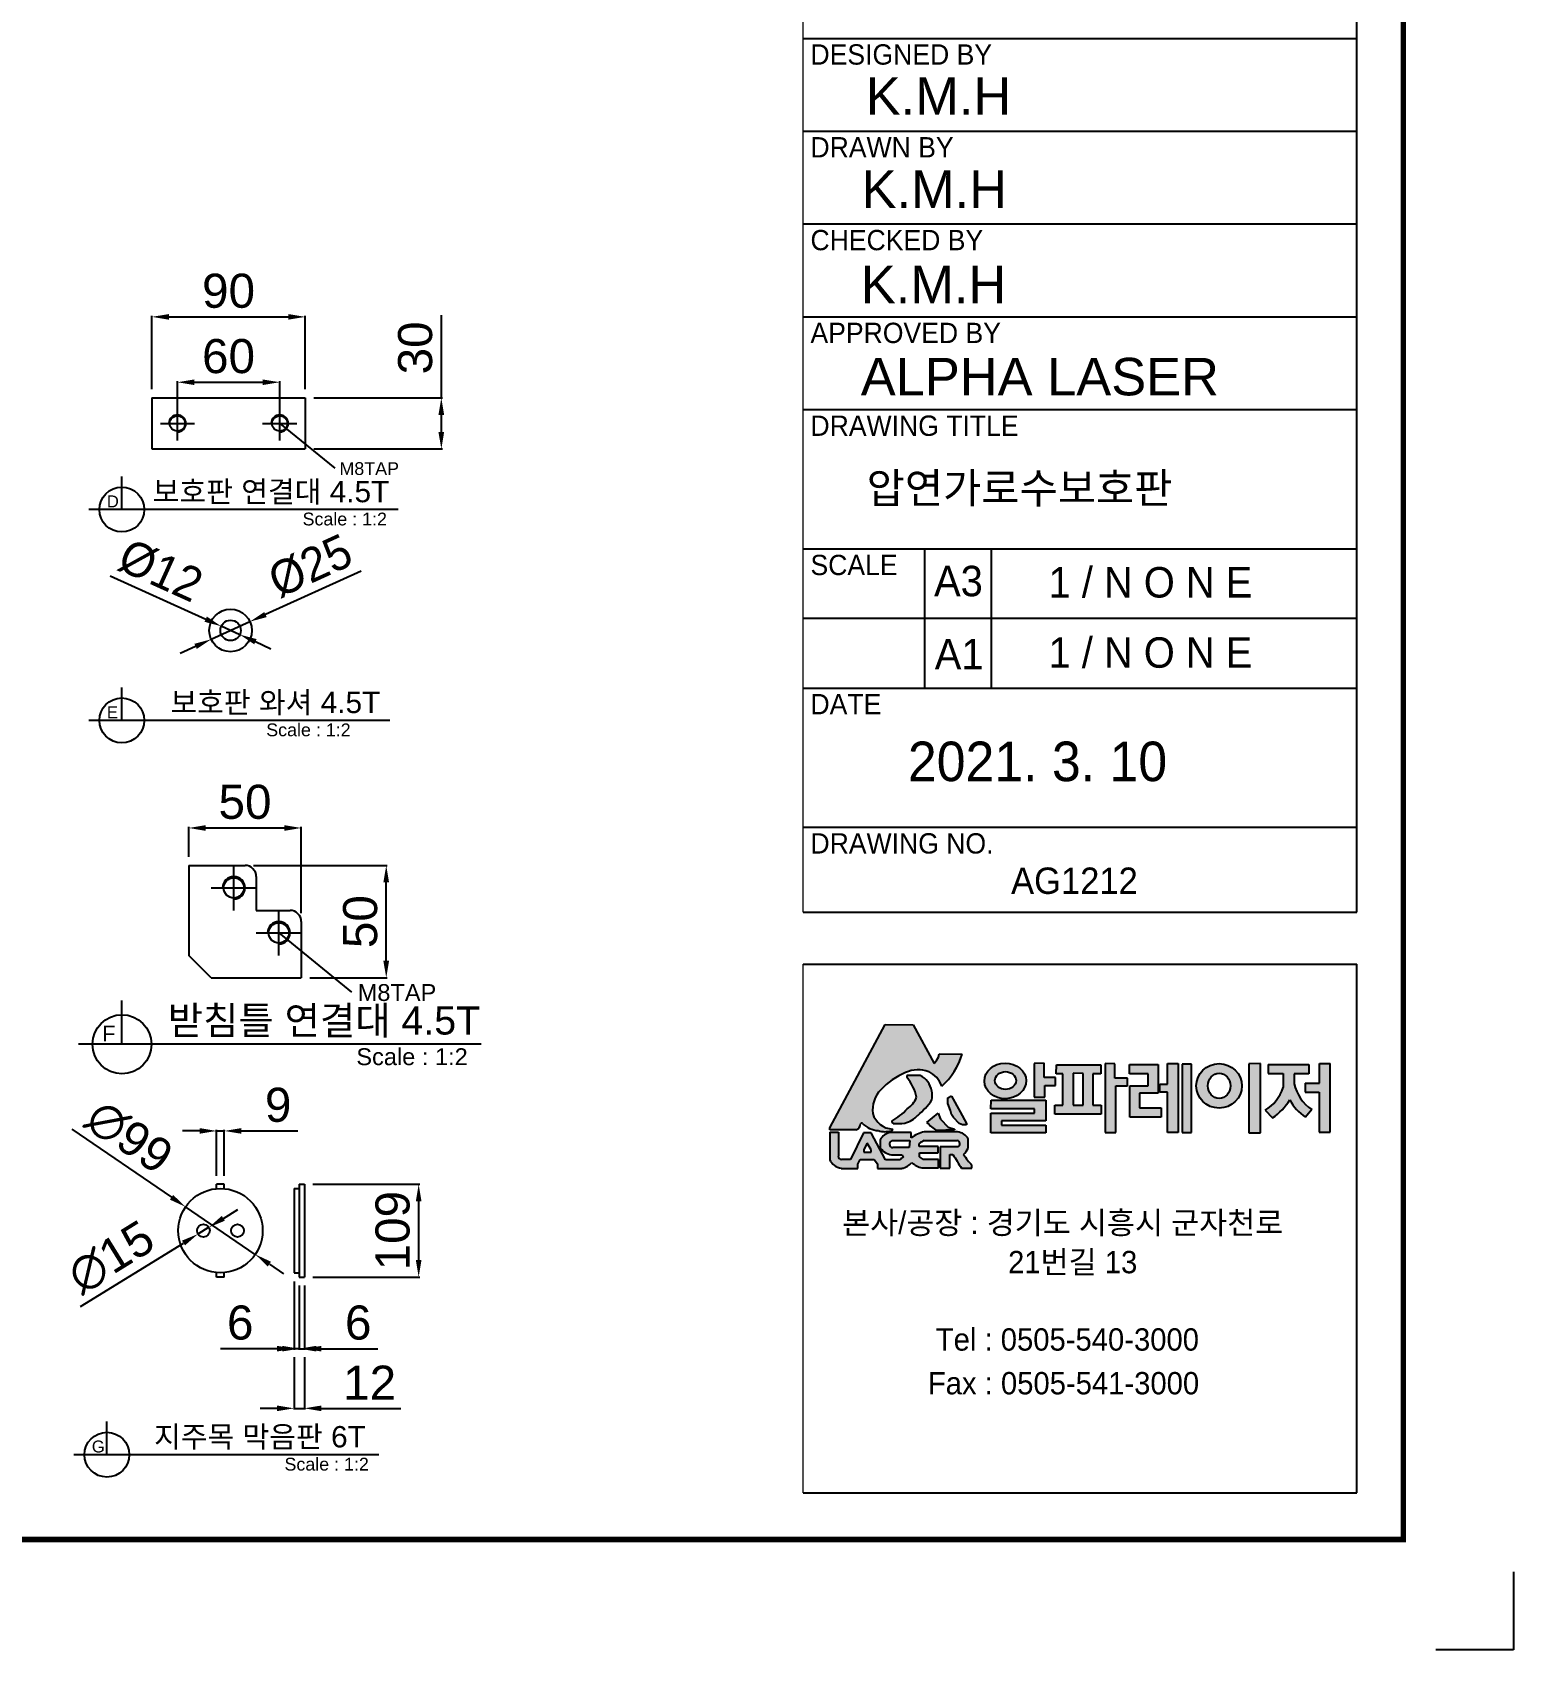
# Model space of a CAD drawing. Header units: millimetres. Extents: x 19440 to 24873, y -24819 to -20977.
# Drawn here: x 23135 to 24873, y -24819 to -22921 of the extents above; entities that cross this region are included whole.
import ezdxf
from ezdxf.enums import TextEntityAlignment as Align

# ---------------------------------------------------------------- set-up
doc = ezdxf.new("R2010")
doc.units = ezdxf.units.MM
doc.layers.add('LAYOUT', color=7, linetype='Continuous')
doc.layers.add('TEXT', color=7, linetype='Continuous')
doc.styles.add('H', font='')
doc.styles.get("Standard").update_dxf_attribs({"font": 'arial.ttf'})
doc.styles.get('H').set_extended_font_data('Dotum')
doc.dimstyles.new('ISO-25', dxfattribs={"dimtxt": 40, "dimasz": 20, "dimexe": 1.25, "dimexo": 10, "dimgap": 10, "dimtad": 1, "dimdec": 0, "dimtxsty": 'Standard', "dimcen": 2.5, "dimclrd": 3, "dimclre": 3, "dimclrt": 3, "dimadec": 0, "dimazin": 0, "dimtfac": 1, "dimtdec": 0, "dimtmove": 0, "dimatfit": 3, "dimfxl": 1, "dimarcsym": 0})

# ---------------------------------------------------------------- blocks, each defined once
blk = doc.blocks.new('*D10')
at = {"color": 3, "lineweight": -2, "transparency": 16777216}
for p, q in [((23275.3, -23340.1), (23275.3, -23253.8)), ((23295.3, -23255.1), (23435.3, -23255.1)), ((23455.3, -23340.1), (23455.3, -23253.8))]:
    blk.add_line(p, q, dxfattribs=at)
at = {"color": 3, "transparency": 16777216}
for points in [[(23295.3, -23251.8), (23295.3, -23258.4), (23275.3, -23255.1)], [(23435.3, -23251.8), (23435.3, -23258.4), (23455.3, -23255.1)]]:
    blk.add_solid(points, dxfattribs=at)
at = {"layer": 'Defpoints', "color": 0, "transparency": 16777216}
for p in [(23455.3, -23255.1), (23275.3, -23350.1), (23455.3, -23350.1)]:
    blk.add_point(p, dxfattribs=at)
at = {"color": 3, "transparency": 16777216, "insert": (23365.3, -23224.7), "char_height": 40, "attachment_point": 5}
blk.add_mtext('90', dxfattribs=at)
blk = doc.blocks.new('*D11')
at = {"color": 3, "lineweight": -2, "transparency": 16777216}
for p, q in [((23614.9, -23350.1), (23614.9, -23253)), ((23465.3, -23350.1), (23616.1, -23350.1)), ((23614.9, -23390.1), (23614.9, -23370.1)), ((23465.3, -23410.1), (23616.1, -23410.1))]:
    blk.add_line(p, q, dxfattribs=at)
at = {"color": 3, "transparency": 16777216}
for points in [[(23611.5, -23370.1), (23618.2, -23370.1), (23614.9, -23350.1)], [(23611.5, -23390.1), (23618.2, -23390.1), (23614.9, -23410.1)]]:
    blk.add_solid(points, dxfattribs=at)
at = {"layer": 'Defpoints', "color": 0, "transparency": 16777216}
for p in [(23455.3, -23350.1), (23614.9, -23350.1), (23455.3, -23410.1)]:
    blk.add_point(p, dxfattribs=at)
at = {"color": 3, "transparency": 16777216, "insert": (23584.4, -23291.5), "char_height": 40, "attachment_point": 5, "rotation": 90}
blk.add_mtext('30', dxfattribs=at)
blk = doc.blocks.new('*D12')
at = {"color": 3, "lineweight": -2, "transparency": 16777216}
for p, q in [((23520.7, -23553.3), (23408.6, -23604.4)), ((23344.9, -23633.4), (23390.4, -23612.7)), ((23326.7, -23641.7), (23308.5, -23650))]:
    blk.add_line(p, q, dxfattribs=at)
at = {"color": 3, "transparency": 16777216}
for points in [[(23407.2, -23601.4), (23410, -23607.4), (23390.4, -23612.7)], [(23325.3, -23638.7), (23328.1, -23644.7), (23344.9, -23633.4)]]:
    blk.add_solid(points, dxfattribs=at)
at = {"layer": 'Defpoints', "color": 0, "transparency": 16777216}
for p in [(23390.4, -23612.7), (23344.9, -23633.4)]:
    blk.add_point(p, dxfattribs=at)
at = {"color": 3, "transparency": 16777216, "insert": (23461.3, -23547.4), "char_height": 40, "attachment_point": 5, "rotation": 24.4839}
blk.add_mtext('{\\fMS PGothic|b0|i0|c129|p34;%%C25}', dxfattribs=at)
blk = doc.blocks.new('*D13')
at = {"color": 3, "lineweight": -2, "transparency": 16777216}
for p, q in [((23226.3, -23559.1), (23338.5, -23609.8)), ((23378.6, -23628), (23356.7, -23618.1)), ((23396.8, -23636.2), (23415, -23644.5))]:
    blk.add_line(p, q, dxfattribs=at)
at = {"color": 3, "transparency": 16777216}
for points in [[(23339.9, -23606.8), (23337.1, -23612.9), (23356.7, -23618.1)], [(23398.2, -23633.2), (23395.4, -23639.3), (23378.6, -23628)]]:
    blk.add_solid(points, dxfattribs=at)
at = {"layer": 'Defpoints', "color": 0, "transparency": 16777216}
for p in [(23356.7, -23618.1), (23378.6, -23628)]:
    blk.add_point(p, dxfattribs=at)
at = {"color": 3, "transparency": 16777216, "insert": (23285.6, -23553), "char_height": 40, "attachment_point": 5, "rotation": 335.6577}
blk.add_mtext('{\\fMS PGothic|b0|i0|c129|p34;%%C12}', dxfattribs=at)
blk = doc.blocks.new('*D14')
at = {"color": 3, "lineweight": -2, "transparency": 16777216}
for p, q in [((23305.3, -23370.1), (23305.3, -23330.5)), ((23325.3, -23331.8), (23405.3, -23331.8)), ((23425.3, -23370.1), (23425.3, -23330.5))]:
    blk.add_line(p, q, dxfattribs=at)
at = {"color": 3, "transparency": 16777216}
for points in [[(23325.3, -23328.5), (23325.3, -23335.1), (23305.3, -23331.8)], [(23405.3, -23328.5), (23405.3, -23335.1), (23425.3, -23331.8)]]:
    blk.add_solid(points, dxfattribs=at)
at = {"layer": 'Defpoints', "color": 0, "transparency": 16777216}
for p in [(23425.3, -23331.8), (23305.3, -23380.1), (23425.3, -23380.1)]:
    blk.add_point(p, dxfattribs=at)
at = {"color": 3, "transparency": 16777216, "insert": (23365.3, -23301.4), "char_height": 40, "attachment_point": 5}
blk.add_mtext('60', dxfattribs=at)
blk = doc.blocks.new('*D16')
at = {"color": 3, "lineweight": -2, "transparency": 16777216}
for p, q in [((16880.3, -24788.6), (16997.3, -24868.4)), ((17095.6, -24935.4), (17013.8, -24879.6)), ((17112.1, -24946.7), (17128.6, -24958))]:
    blk.add_line(p, q, dxfattribs=at)
at = {"color": 3, "transparency": 16777216}
for points in [[(16999.2, -24865.6), (16995.4, -24871.1), (17013.8, -24879.6)], [(17114, -24944), (17110.2, -24949.5), (17095.6, -24935.4)]]:
    blk.add_solid(points, dxfattribs=at)
at = {"layer": 'Defpoints', "color": 0, "transparency": 16777216}
for p in [(17013.8, -24879.6), (17095.6, -24935.4)]:
    blk.add_point(p, dxfattribs=at)
at = {"color": 3, "transparency": 16777216, "insert": (16947.7, -24797.7), "char_height": 40, "attachment_point": 5, "rotation": 325.6971}
blk.add_mtext('∅99', dxfattribs=at)
blk = doc.blocks.new('*D17')
at = {"color": 3, "lineweight": -2, "transparency": 16777216}
for p, q in [((17058.1, -24893.1), (17075.1, -24882.5)), ((17041.1, -24903.6), (17028.3, -24911.5)), ((16890.7, -24996.7), (17011.3, -24922))]:
    blk.add_line(p, q, dxfattribs=at)
at = {"color": 3, "transparency": 16777216}
for points in [[(17056.3, -24890.2), (17059.8, -24895.9), (17041.1, -24903.6)], [(17009.6, -24919.2), (17013.1, -24924.8), (17028.3, -24911.5)]]:
    blk.add_solid(points, dxfattribs=at)
at = {"layer": 'Defpoints', "color": 0, "transparency": 16777216}
for p in [(17028.3, -24911.5), (17041.1, -24903.6)]:
    blk.add_point(p, dxfattribs=at)
at = {"color": 3, "transparency": 16777216, "insert": (16926.5, -24938.8), "char_height": 40, "attachment_point": 5, "rotation": 31.7725}
blk.add_mtext('∅15', dxfattribs=at)
blk = doc.blocks.new('*D18')
at = {"color": 3, "lineweight": -2, "transparency": 16777216}
for p, q in [((17030.2, -24790.5), (17010.2, -24790.5)), ((17050.2, -24843), (17050.2, -24789.2)), ((17050.2, -24790.5), (17059.2, -24790.5)), ((17059.2, -24843), (17059.2, -24789.2)), ((17079.2, -24790.5), (17145.5, -24790.5))]:
    blk.add_line(p, q, dxfattribs=at)
at = {"color": 3, "transparency": 16777216}
for points in [[(17030.2, -24787.2), (17030.2, -24793.8), (17050.2, -24790.5)], [(17079.2, -24787.2), (17079.2, -24793.8), (17059.2, -24790.5)]]:
    blk.add_solid(points, dxfattribs=at)
at = {"layer": 'Defpoints', "color": 0, "transparency": 16777216}
for p in [(17059.2, -24790.5), (17050.2, -24853), (17059.2, -24853)]:
    blk.add_point(p, dxfattribs=at)
at = {"color": 3, "transparency": 16777216, "insert": (17122.4, -24760.1), "char_height": 40, "attachment_point": 5}
blk.add_mtext('9', dxfattribs=at)
blk = doc.blocks.new('*D19')
at = {"color": 3, "lineweight": -2, "transparency": 16777216}
for p, q in [((17163.1, -24853), (17288.5, -24853)), ((17287.2, -24873), (17287.2, -24942)), ((17163.1, -24962), (17288.5, -24962))]:
    blk.add_line(p, q, dxfattribs=at)
at = {"color": 3, "transparency": 16777216}
for points in [[(17283.9, -24873), (17290.5, -24873), (17287.2, -24853)], [(17283.9, -24942), (17290.5, -24942), (17287.2, -24962)]]:
    blk.add_solid(points, dxfattribs=at)
at = {"layer": 'Defpoints', "color": 0, "transparency": 16777216}
for p in [(17153.1, -24853), (17153.1, -24962), (17287.2, -24962)]:
    blk.add_point(p, dxfattribs=at)
at = {"color": 3, "transparency": 16777216, "insert": (17256.8, -24907.5), "char_height": 40, "attachment_point": 5, "rotation": 90}
blk.add_mtext('109', dxfattribs=at)
blk = doc.blocks.new('*D20')
at = {"color": 3, "lineweight": -2, "transparency": 16777216}
for p, q in [((17147.1, -24972), (17147.1, -25047.3)), ((17153.1, -24972), (17153.1, -25047.3)), ((17127.1, -25046), (17107.1, -25046)), ((17147.1, -25046), (17153.1, -25046)), ((17173.1, -25046), (17239.5, -25046))]:
    blk.add_line(p, q, dxfattribs=at)
at = {"color": 3, "transparency": 16777216}
for points in [[(17127.1, -25042.7), (17127.1, -25049.3), (17147.1, -25046)], [(17173.1, -25042.7), (17173.1, -25049.3), (17153.1, -25046)]]:
    blk.add_solid(points, dxfattribs=at)
at = {"layer": 'Defpoints', "color": 0, "transparency": 16777216}
for p in [(17147.1, -24962), (17153.1, -24962), (17153.1, -25046)]:
    blk.add_point(p, dxfattribs=at)
at = {"color": 3, "transparency": 16777216, "insert": (17216.3, -25015.6), "char_height": 40, "attachment_point": 5}
blk.add_mtext('6', dxfattribs=at)
blk = doc.blocks.new('*D21')
at = {"color": 3, "lineweight": -2, "transparency": 16777216}
for p, q in [((17141.1, -24967), (17141.1, -25047.3)), ((17147.1, -24972), (17147.1, -25047.3)), ((17121.1, -25046), (17054.7, -25046)), ((17147.1, -25046), (17141.1, -25046)), ((17167.1, -25046), (17187.1, -25046))]:
    blk.add_line(p, q, dxfattribs=at)
at = {"color": 3, "transparency": 16777216}
for points in [[(17121.1, -25042.7), (17121.1, -25049.3), (17141.1, -25046)], [(17167.1, -25042.7), (17167.1, -25049.3), (17147.1, -25046)]]:
    blk.add_solid(points, dxfattribs=at)
at = {"layer": 'Defpoints', "color": 0, "transparency": 16777216}
for p in [(17141.1, -24957), (17147.1, -24962), (17141.1, -25046)]:
    blk.add_point(p, dxfattribs=at)
at = {"color": 3, "transparency": 16777216, "insert": (17077.9, -25015.6), "char_height": 40, "attachment_point": 5}
blk.add_mtext('6', dxfattribs=at)
blk = doc.blocks.new('*D22')
at = {"color": 3, "lineweight": -2, "transparency": 16777216}
for p, q in [((17141.1, -25056), (17141.1, -25117.3)), ((17153.1, -25056), (17153.1, -25117.3)), ((17121.1, -25116), (17101.1, -25116)), ((17141.1, -25116), (17153.1, -25116)), ((17173.1, -25116), (17266.2, -25116))]:
    blk.add_line(p, q, dxfattribs=at)
at = {"color": 3, "transparency": 16777216}
for points in [[(17121.1, -25112.7), (17121.1, -25119.3), (17141.1, -25116)], [(17173.1, -25112.7), (17173.1, -25119.3), (17153.1, -25116)]]:
    blk.add_solid(points, dxfattribs=at)
at = {"layer": 'Defpoints', "color": 0, "transparency": 16777216}
for p in [(17141.1, -25046), (17153.1, -25046), (17153.1, -25116)]:
    blk.add_point(p, dxfattribs=at)
at = {"color": 3, "transparency": 16777216, "insert": (17229.7, -25085.9), "char_height": 40, "attachment_point": 5}
blk.add_mtext('12', dxfattribs=at)
blk = doc.blocks.new('*D40')
at = {"color": 3, "lineweight": -2, "transparency": 16777216}
for p, q in [((1097.1, 295), (1097.1, 330.1)), ((1117.1, 328.9), (1209.1, 328.9)), ((1229.1, 229), (1229.1, 330.1))]:
    blk.add_line(p, q, dxfattribs=at)
at = {"color": 3, "transparency": 16777216}
for points in [[(1117.1, 332.2), (1117.1, 325.5), (1097.1, 328.9)], [(1209.1, 325.5), (1209.1, 332.2), (1229.1, 328.9)]]:
    blk.add_solid(points, dxfattribs=at)
at = {"layer": 'Defpoints', "color": 0, "transparency": 16777216}
for p in [(1229.1, 328.9), (1097.1, 285), (1229.1, 219)]:
    blk.add_point(p, dxfattribs=at)
at = {"color": 3, "transparency": 16777216, "insert": (1163.1, 359.3), "char_height": 40, "attachment_point": 5}
blk.add_mtext('50', dxfattribs=at)
blk = doc.blocks.new('*D41')
at = {"color": 3, "lineweight": -2, "transparency": 16777216}
for p, q in [((1173.1, 285), (1330, 285)), ((1328.8, 173), (1328.8, 265)), ((1239.1, 153), (1330, 153))]:
    blk.add_line(p, q, dxfattribs=at)
at = {"color": 3, "transparency": 16777216}
for points in [[(1332.1, 265), (1325.4, 265), (1328.8, 285)], [(1325.4, 173), (1332.1, 173), (1328.8, 153)]]:
    blk.add_solid(points, dxfattribs=at)
at = {"layer": 'Defpoints', "color": 0, "transparency": 16777216}
for p in [(1163.1, 285), (1328.8, 285), (1229.1, 153)]:
    blk.add_point(p, dxfattribs=at)
at = {"color": 3, "transparency": 16777216, "insert": (1298.4, 219), "char_height": 40, "attachment_point": 5, "rotation": 90}
blk.add_mtext('50', dxfattribs=at)
blk = doc.blocks.new('A$C25B221E0')
at = {"color": 1}
for p, q in [((0, -26.4), (0, 26.4)), ((-26.4, 0), (26.4, 0))]:
    blk.add_line(p, q, dxfattribs=at)
blk.add_line((0, 0), (85.3, -69.6))
blk.add_circle((0, 0), 11.9)
at = {"color": 4}
blk.add_arc((0, 0), 13.2, 270, 180, dxfattribs=at)
blk.add_text('M8TAP', height=19.8).set_placement((92.6, -79.9))
blk = doc.blocks.new('A$C2C0F6B7D')
for p, q in [((0, 109), (-9, 109)), ((-9, 103.8), (-9, 109)), ((0, 103.8), (0, 109)), ((81.9, 104), (87.9, 104)), ((81.9, 104), (81.9, 5)), ((87.9, 109), (93.9, 109)), ((87.9, 109), (87.9, 0)), ((93.9, 109), (93.9, 0)), ((-9, 0), (-9, 5.2)), ((0, 0), (-9, 0)), ((0, 0), (0, 5.2)), ((81.9, 5), (87.9, 5)), ((87.9, 0), (93.9, 0)), ((-137.7, -208.4), (-137.7, -169.6)), ((181.4, -208.4), (-176.5, -208.4))]:
    blk.add_line(p, q)
for centre, radius in [((-4.5, 54.5), 49.5), ((-24.5, 54.5), 7.5), ((15.5, 54.5), 7.5), ((-137.7, -208.4), 26.3)]:
    blk.add_circle(centre, radius)
blk.add_text('G', height=14).set_placement((-155.4, -205.8))
at = {"layer": 'TEXT'}
blk.add_text('지주목 막음판 6T', height=25, dxfattribs=at).set_placement((41.8, -199.8), align=Align.CENTER)
blk.add_text('Scale : 1:2', height=15, dxfattribs=at).set_placement((70.6, -227))
for base, p1, p2, picture, middle in [((0, 171.5), (-9, 109), (0, 109), '*D18', (63.2, 202)), ((81.9, -84), (87.9, 0), (81.9, 5), '*D21', (18.7, -53.5)), ((93.9, -84), (87.9, 0), (93.9, 0), '*D20', (157.1, -53.5)), ((93.9, -154), (81.9, -84), (93.9, -84), '*D22', (170.5, -123.9))]:
    dim = blk.add_linear_dim(base=base, p1=p1, p2=p2, dimstyle='ISO-25')
    dim.commit()
    dim.dimension.update_dxf_attribs({"geometry": picture, "text_midpoint": middle, "insert": (-17059.2, 24962)})
for p1, p2, picture, middle in [((36.4, 26.6), (-45.4, 82.4), '*D16', (-111.5, 164.3)), ((-18.1, 58.4), (-30.9, 50.6), '*D17', (-132.7, 23.3))]:
    dim = blk.add_diameter_dim_2p(p1=p1, p2=p2, dimstyle='ISO-25')
    dim.commit()
    dim.dimension.update_dxf_attribs({"geometry": picture, "text_midpoint": middle, "insert": (-17059.2, 24962)})
dim = blk.add_linear_dim(base=(228, 0), p1=(93.9, 109), p2=(93.9, 0), angle=90, dimstyle='ISO-25')
dim.commit()
dim.dimension.update_dxf_attribs({"geometry": '*D19', "text_midpoint": (197.6, 54.5), "insert": (-17059.2, 24962)})
blk = doc.blocks.new('A$C11FA1426')
for p, q in [((1097.1, 285), (1097.1, 179.4)), ((1097.1, 285), (1163.1, 285)), ((1176.3, 271.8), (1176.3, 232.2)), ((1176.3, 232.2), (1215.9, 232.2)), ((1229.1, 219), (1229.1, 153)), ((1123.5, 153), (1097.1, 179.4)), ((1123.5, 153), (1229.1, 153)), ((1018.8, 75.1), (1018.8, 126.3)), ((1440, 75.1), (967.6, 75.1))]:
    blk.add_line(p, q)
at = {"color": 1}
for p, q in [((1149.9, 232.2), (1149.9, 285)), ((1123.5, 258.6), (1176.3, 258.6))]:
    blk.add_line(p, q, dxfattribs=at)
for centre, radius in [((1149.9, 258.6), 11.9), ((1018.8, 75.1), 34.7)]:
    blk.add_circle(centre, radius)
for centre in [(1163.1, 271.8), (1215.9, 219)]:
    blk.add_arc(centre, 13.2, 0, 90)
at = {"color": 4}
blk.add_arc((1149.9, 258.6), 13.2, 270, 180, dxfattribs=at)
blk.add_blockref('A$C25B221E0', (1202.7, 205.8))
blk.add_text('F', height=18.5).set_placement((995.5, 78.5))
at = {"layer": 'TEXT'}
blk.add_text('받침틀 연결대 4.5T', height=33, dxfattribs=at).set_placement((1255.7, 86.5), align=Align.CENTER)
blk.add_text('Scale : 1:2', height=19.8, dxfattribs=at).set_placement((1293.7, 50.6))
dim = blk.add_linear_dim(base=(1229.1, 328.9), p1=(1097.1, 285), p2=(1229.1, 219), text='50', dimstyle='ISO-25')
dim.commit()
dim.dimension.update_dxf_attribs({"geometry": '*D40', "text_midpoint": (1163.1, 359.3)})
dim = blk.add_linear_dim(base=(1328.8, 285), p1=(1229.1, 153), p2=(1163.1, 285), angle=90, text='50', dimstyle='ISO-25')
dim.commit()
dim.dimension.update_dxf_attribs({"geometry": '*D41', "text_midpoint": (1298.4, 219)})

msp = doc.modelspace()

# ---------------------------------------------------------------- hatches: boundary and pattern name
h = msp.add_hatch(color=256)
h.dxf.hatch_style = 1
h.set_gradient(color1=(255, 0, 0), color2=(255, 159, 127), tint=1)
h.paths.add_polyline_path([(24070.7, -24206.6), (24070.6, -24209.2), (24102.1, -24209.2, 0.214284), (24106.6, -24202, -0.655828), (24108.8, -24201.4, 0.18567), (24127.5, -24209.9, 0.148851), (24143.7, -24210, 0.404174), (24144.2, -24208.2, -0.316733), (24120.9, -24189.9, -0.221534), (24130.3, -24161.9, -0.105066), (24159.4, -24141.6, -0.185229), (24186.6, -24140.7, -0.196064), (24202, -24157.7, 0.141597), (24225.8, -24120.3), (24198.7, -24120), (24198.1, -24123.7), (24196.1, -24127), (24192.9, -24131.2), (24168.4, -24085.7), (24135.5, -24085.4)])
h.paths.add_polyline_path([(24161.3, -24184.4, -0.08303), (24143.2, -24198.7, 0.230034), (24145, -24201.4, 0.021204), (24158.5, -24201.2, 0.137848), (24173.9, -24192, 0.057638), (24190.4, -24173.9, 0.060436), (24190.2, -24163.4, 0.2375), (24176.7, -24145.1), (24160.9, -24145.1), (24160.9, -24147.4, -0.121183), (24172.4, -24170.8, -0.135167)], flags=17)
h.paths.add_polyline_path([(24200.4, -24196.4), (24197.7, -24189.3), (24184.2, -24200.3, 0.044378), (24196.1, -24209.9), (24216.8, -24209), (24216.8, -24208.2), (24209.5, -24205.9)], flags=17)
h.paths.add_polyline_path([(24213.4, -24191.2), (24215.5, -24194.7), (24222.2, -24201.6), (24226.3, -24203.2), (24230.9, -24203.2), (24230.8, -24201.5), (24223.5, -24187.8), (24213.5, -24169.2), (24209.1, -24171.6), (24209.1, -24178), (24212.2, -24186.5)])
h.paths.add_polyline_path([(24084.7, -24243.7, -0.419155), (24080.6, -24239.9), (24080.6, -24211.8), (24070.5, -24211.8), (24070.5, -24244.2, 0.254457), (24083.9, -24254.2), (24103.4, -24254.2), (24103.4, -24249.1), (24106.3, -24243.8), (24122.6, -24243.8), (24126.4, -24249), (24126.4, -24254.2), (24155.1, -24254.2, 0.190479), (24166.8, -24247.2, 0.147735), (24178.4, -24253.7), (24198, -24253.7), (24198, -24243.7), (24180, -24243.7, -0.052449), (24175.6, -24240.6), (24175.6, -24235.9), (24197.7, -24235.9), (24197.7, -24228.4), (24175.5, -24228.4), (24175.5, -24225, -0.044761), (24181.3, -24221.5), (24220.1, -24221.5, -0.648836), (24220.9, -24229.1), (24199.9, -24229.1), (24199.9, -24253.9), (24211.2, -24253.9), (24211.2, -24237.8), (24215, -24237.8, 0.01692), (24225.1, -24253.9), (24237.2, -24253.9), (24237.2, -24250.6, -0.024318), (24227.5, -24238.1, 0.064908), (24233, -24230.7), (24233, -24219.5, 0.229002), (24220.5, -24211.4), (24181.4, -24211.4, 0.127003), (24166.2, -24218.4), (24166.2, -24212.1), (24141.7, -24212.1, 0.22689), (24129.6, -24220.7), (24129.6, -24230, 0.193483), (24142.9, -24238.2), (24154.7, -24238.2, 0.030046), (24157, -24240.7, 0.136716), (24153, -24244.4), (24136, -24244.4), (24119.2, -24212.7), (24110.2, -24212.7), (24094.9, -24243.7)])
h.paths.add_polyline_path([(24110.6, -24235.2), (24110.6, -24232), (24114.4, -24224.5), (24119, -24232.4), (24119, -24235.2)], flags=16)
h.paths.add_polyline_path([(24143.9, -24221.5), (24164.4, -24221.5), (24163.5, -24229.8), (24144.7, -24229.8, -0.924958)], flags=16)
edge = h.paths.add_edge_path()
edge.add_ellipse((24276.4, -24151.6), major_axis=(-24.5, -0.3), ratio=0.850598, start_angle=0, end_angle=360)
edge = h.paths.add_edge_path(flags=16)
edge.add_ellipse((24276.7, -24151.2), major_axis=(-12.4, 0), ratio=0.843368, start_angle=0, end_angle=360)
h.paths.add_polyline_path([(24324.1, -24174.3), (24259.9, -24174.3), (24259.5, -24184.2), (24310.5, -24184.2), (24310.5, -24189.4), (24259.6, -24189.4), (24259.6, -24212.5), (24323.9, -24212.5), (24323.9, -24203.4), (24272, -24203.4), (24272, -24198.4), (24324.1, -24198.4)])
h.paths.add_polyline_path([(24310.3, -24170.6), (24323, -24170.6), (24323, -24156.9), (24335.2, -24156.9), (24335.2, -24147.5), (24322, -24147.5), (24322, -24130.8), (24310.3, -24131)])
h.paths.add_polyline_path([(24344.1, -24143.3), (24344.1, -24179.9), (24334.7, -24179.9), (24334.7, -24190.7), (24389, -24190.7), (24389, -24180), (24379.2, -24180), (24379.2, -24143.3), (24388.6, -24143.3), (24388.6, -24132.6), (24336.6, -24132.6), (24336, -24143.3)])
h.paths.add_polyline_path([(24356.2, -24142.7), (24367.7, -24143), (24367.7, -24180), (24356.2, -24180)], flags=16)
h.paths.add_polyline_path([(24405, -24148.4), (24405, -24131.6), (24393.4, -24131), (24393.4, -24212), (24405.9, -24212), (24405.9, -24157.3), (24419.7, -24157.3), (24419.7, -24148.4)])
h.paths.add_polyline_path([(24433.7, -24166), (24455.9, -24166), (24455.9, -24132.5), (24422.2, -24132.5), (24422.3, -24143.3), (24444, -24143.3), (24444, -24157.5), (24422.7, -24157.5), (24422.7, -24194.2), (24459.1, -24194.2), (24459.1, -24183), (24433.7, -24183)])
h.paths.add_polyline_path([(24466.7, -24212.1), (24479.1, -24212.1), (24479.1, -24131.2), (24466.8, -24131.2), (24466.8, -24155.6), (24457.7, -24155.6), (24457.6, -24164.9), (24466.7, -24164.9)])
h.paths.add_polyline_path([(24483.8, -24212.2), (24495, -24212.2), (24495, -24131.8), (24483.8, -24131.8)])
edge = h.paths.add_edge_path()
edge.add_ellipse((24527.2, -24157.4), major_axis=(-26.8, 0), ratio=0.974401, start_angle=0, end_angle=360)
edge = h.paths.add_edge_path(flags=16)
edge.add_ellipse((24527.3, -24157.4), major_axis=(0, -14.7), ratio=0.89757, start_angle=0, end_angle=360)
h.paths.add_polyline_path([(24562.1, -24212.5), (24575.6, -24212.5), (24575.6, -24131.3), (24562.1, -24131.4)])
h.paths.add_polyline_path([(24610, -24173.7, 0.121385), (24628.4, -24194.1), (24636.1, -24185.2, -0.196928), (24615.4, -24154.9), (24615.4, -24143.4), (24632.6, -24143.4), (24632.6, -24132.4), (24584.9, -24132.4), (24584.9, -24143.1), (24602.3, -24143.1), (24602.3, -24159.5, -0.181097), (24581.2, -24186.1), (24589.9, -24195, 0.109226)])
h.paths.add_polyline_path([(24657.7, -24131.1), (24644.9, -24131.1), (24644.9, -24154.1), (24628, -24154.1), (24628, -24164.7), (24644.6, -24164.7), (24644.6, -24211.8), (24657.7, -24211.8)])

# ---------------------------------------------------------------- linework, layer by layer
at = {"color": 0, "lineweight": 20}
for p, q in [((24039.3, -23953.7), (24039.3, -21730.4)), ((24039.3, -24635.1), (24039.3, -24014.5))]:
    msp.add_line(p, q, dxfattribs=at)
for p, q in [((24688.9, -23953.7), (24688.9, -21730.4)), ((24039.3, -22928.3), (24688.9, -22928.3)), ((24039.3, -23037.2), (24688.9, -23037.2)), ((24039.3, -23146.1), (24688.9, -23146.1)), ((24039.3, -23255), (24688.9, -23255)), ((23275.3, -23350.1), (23275.3, -23410.1)), ((23275.3, -23350.1), (23455.3, -23350.1)), ((23455.3, -23350.1), (23455.3, -23410.1)), ((24039.3, -23363.9), (24688.9, -23363.9)), ((23425.3, -23380.1), (23489.9, -23432.8)), ((23275.3, -23410.1), (23455.3, -23410.1)), ((23240.1, -23481.2), (23240.1, -23442.4)), ((23564.1, -23481.2), (23201.4, -23481.2)), ((24039.3, -23527.2), (24688.9, -23527.2)), ((24181.7, -23527.2), (24181.7, -23690.6)), ((24259.8, -23527.2), (24259.8, -23690.6)), ((24688.9, -23608.9), (24039.3, -23608.9)), ((23240.1, -23728.6), (23240.1, -23689.8)), ((24039.3, -23690.6), (24688.9, -23690.6)), ((23554.5, -23728.6), (23201.4, -23728.6)), ((24039.3, -23853.9), (24688.9, -23853.9)), ((24039.3, -23953.7), (24688.9, -23953.7)), ((24039.3, -24014.5), (24688.9, -24014.5)), ((24688.9, -24635.1), (24688.9, -24014.5)), ((24070.7, -24206.6), (24135.5, -24085.4)), ((24135.5, -24085.4), (24168.4, -24085.7)), ((24168.4, -24085.7), (24192.9, -24131.2)), ((24198.1, -24123.7), (24198.7, -24120)), ((24198.7, -24120), (24225.8, -24120.3)), ((24192.9, -24131.2), (24196.1, -24127)), ((24196.1, -24127), (24198.1, -24123.7)), ((24322, -24130.8), (24310.3, -24131)), ((24310.3, -24131), (24310.3, -24170.6)), ((24322, -24147.5), (24322, -24130.8)), ((24336, -24143.3), (24336.6, -24132.6)), ((24336.6, -24132.6), (24388.6, -24132.6)), ((24388.6, -24132.6), (24388.6, -24143.3)), ((24393.4, -24131), (24393.4, -24212)), ((24405, -24131.6), (24393.4, -24131)), ((24405, -24148.4), (24405, -24131.6)), ((24422.2, -24132.5), (24455.9, -24132.5)), ((24422.3, -24143.3), (24422.2, -24132.5)), ((24455.9, -24132.5), (24455.9, -24166)), ((24466.8, -24155.6), (24466.8, -24131.2)), ((24466.8, -24131.2), (24479.1, -24131.2)), ((24479.1, -24131.2), (24479.1, -24212.1)), ((24483.8, -24131.8), (24483.8, -24212.2)), ((24495, -24131.8), (24483.8, -24131.8)), ((24495, -24212.2), (24495, -24131.8)), ((24575.6, -24131.3), (24562.1, -24131.4)), ((24562.1, -24131.4), (24562.1, -24212.5)), ((24575.6, -24212.5), (24575.6, -24131.3)), ((24584.9, -24132.4), (24632.6, -24132.4)), ((24584.9, -24132.4), (24584.9, -24143.1)), ((24632.6, -24132.4), (24632.6, -24143.4)), ((24644.9, -24154.1), (24644.9, -24131.1)), ((24644.9, -24131.1), (24657.7, -24131.1)), ((24657.7, -24211.8), (24657.7, -24131.1)), ((24176.7, -24145.1), (24160.9, -24145.1)), ((24160.9, -24145.1), (24160.9, -24147.4)), ((24335.2, -24147.5), (24322, -24147.5)), ((24323, -24170.6), (24323, -24156.9)), ((24323, -24156.9), (24335.2, -24156.9)), ((24335.2, -24156.9), (24335.2, -24147.5)), ((24344.1, -24143.3), (24336, -24143.3)), ((24344.1, -24179.9), (24344.1, -24143.3)), ((24356.2, -24142.7), (24356.2, -24180)), ((24367.7, -24143), (24356.2, -24142.7)), ((24367.7, -24180), (24367.7, -24143)), ((24388.6, -24143.3), (24379.2, -24143.3)), ((24379.2, -24143.3), (24379.2, -24180)), ((24419.7, -24148.4), (24405, -24148.4)), ((24405.9, -24212), (24405.9, -24157.3)), ((24405.9, -24157.3), (24419.7, -24157.3)), ((24419.7, -24157.3), (24419.7, -24148.4)), ((24444, -24143.3), (24422.3, -24143.3)), ((24422.7, -24194.2), (24422.7, -24157.5)), ((24422.7, -24157.5), (24444, -24157.5)), ((24444, -24157.5), (24444, -24143.3)), ((24457.6, -24164.9), (24457.7, -24155.6)), ((24457.7, -24155.6), (24466.8, -24155.6)), ((24584.9, -24143.1), (24602.3, -24143.1)), ((24602.3, -24143.1), (24602.3, -24159.5)), ((24632.6, -24143.4), (24615.4, -24143.4)), ((24615.4, -24143.4), (24615.4, -24154.9)), ((24628, -24154.1), (24628, -24164.7)), ((24628, -24154.1), (24644.9, -24154.1)), ((24209.1, -24171.6), (24213.5, -24169.2)), ((24209.1, -24178), (24209.1, -24171.6)), ((24213.5, -24169.4), (24223.5, -24187.8)), ((24259.5, -24184.2), (24259.9, -24174.3)), ((24259.9, -24174.3), (24324.1, -24174.3)), ((24310.3, -24170.6), (24323, -24170.6)), ((24324.1, -24174.3), (24324.1, -24198.4)), ((24455.9, -24166), (24433.7, -24166)), ((24433.7, -24166), (24433.7, -24183)), ((24466.7, -24164.9), (24457.6, -24164.9)), ((24466.7, -24212.1), (24466.7, -24164.9)), ((24628, -24164.7), (24644.6, -24164.7)), ((24644.6, -24164.7), (24644.6, -24211.8)), ((24184.2, -24200.3), (24197.7, -24189.3)), ((24197.7, -24189.3), (24200.4, -24196.4)), ((24212.2, -24186.5), (24209.1, -24178)), ((24213.4, -24191.2), (24212.2, -24186.5)), ((24215.5, -24194.7), (24213.4, -24191.2)), ((24222.2, -24201.6), (24215.5, -24194.7)), ((24223.5, -24187.8), (24230.8, -24201.5)), ((24310.5, -24184.2), (24259.5, -24184.2)), ((24259.6, -24212.5), (24259.6, -24189.4)), ((24259.6, -24189.4), (24310.5, -24189.4)), ((24310.5, -24189.4), (24310.5, -24184.2)), ((24334.7, -24190.7), (24334.7, -24179.9)), ((24334.7, -24179.9), (24344.1, -24179.9)), ((24389, -24190.7), (24334.7, -24190.7)), ((24356.2, -24180), (24367.7, -24180)), ((24379.2, -24180), (24389, -24180)), ((24389, -24180), (24389, -24190.7)), ((24459.1, -24194.2), (24422.7, -24194.2)), ((24433.7, -24183), (24459.1, -24183)), ((24459.1, -24183), (24459.1, -24194.2)), ((24581.2, -24186.1), (24589.9, -24195)), ((24636.1, -24185.2), (24628.4, -24194.1)), ((24070.5, -24211.8), (24080.6, -24211.8)), ((24070.5, -24211.8), (24070.5, -24244.2)), ((24070.6, -24209.2), (24070.7, -24206.6)), ((24102.1, -24209.2), (24070.6, -24209.2)), ((24080.6, -24211.8), (24080.6, -24239.9)), ((24110.2, -24212.7), (24094.9, -24243.7)), ((24119.2, -24212.7), (24110.2, -24212.7)), ((24136, -24244.4), (24119.2, -24212.7)), ((24166.2, -24212.1), (24141.7, -24212.1)), ((24166.2, -24218.4), (24166.2, -24212.1)), ((24220.5, -24211.4), (24181.4, -24211.4)), ((24216.8, -24209), (24196.1, -24209.9)), ((24200.4, -24196.4), (24209.5, -24205.9)), ((24209.5, -24205.9), (24216.8, -24208.2)), ((24216.8, -24208.2), (24216.8, -24209)), ((24226.3, -24203.2), (24222.2, -24201.6)), ((24230.9, -24203.2), (24226.3, -24203.2)), ((24230.8, -24201.5), (24230.9, -24203.2)), ((24323.9, -24212.5), (24259.6, -24212.5)), ((24324.1, -24198.4), (24272, -24198.4)), ((24272, -24198.4), (24272, -24203.4)), ((24272, -24203.4), (24323.9, -24203.4)), ((24323.9, -24203.4), (24323.9, -24212.5)), ((24393.4, -24212), (24405.9, -24212)), ((24479.1, -24212.1), (24466.7, -24212.1)), ((24483.8, -24212.2), (24495, -24212.2)), ((24562.1, -24212.5), (24575.6, -24212.5)), ((24644.6, -24211.8), (24657.7, -24211.8)), ((24114.4, -24224.5), (24110.6, -24232)), ((24110.6, -24232), (24110.6, -24235.2)), ((24119, -24232.4), (24114.4, -24224.5)), ((24119, -24235.2), (24119, -24232.4)), ((24129.6, -24220.7), (24129.6, -24230)), ((24143.9, -24221.5), (24164.4, -24221.5)), ((24163.5, -24229.8), (24144.6, -24229.8)), ((24164.4, -24221.5), (24163.5, -24229.8)), ((24175.5, -24228.4), (24175.5, -24225)), ((24197.7, -24228.4), (24175.5, -24228.4)), ((24181.3, -24221.5), (24220.1, -24221.5)), ((24197.7, -24235.9), (24197.7, -24228.4)), ((24220.9, -24229.1), (24199.9, -24229.1)), ((24199.9, -24229.1), (24199.9, -24253.9)), ((24233, -24230.7), (24233, -24219.5)), ((24094.9, -24243.7), (24084.3, -24243.7)), ((24103.4, -24249.1), (24106.3, -24243.8)), ((24103.4, -24254.2), (24103.4, -24249.1)), ((24106.3, -24243.8), (24122.6, -24243.8)), ((24110.6, -24235.2), (24119, -24235.2)), ((24122.6, -24243.8), (24126.4, -24249)), ((24126.4, -24249), (24126.4, -24254.2)), ((24153, -24244.4), (24136, -24244.4)), ((24142.9, -24238.2), (24154.7, -24238.2)), ((24175.6, -24240.6), (24175.6, -24235.9)), ((24175.6, -24235.9), (24197.7, -24235.9)), ((24198, -24243.7), (24180, -24243.7)), ((24198, -24253.7), (24198, -24243.7)), ((24211.2, -24253.9), (24211.2, -24237.8)), ((24211.2, -24237.8), (24215, -24237.8)), ((24237.2, -24253.9), (24237.2, -24250.6)), ((24083.9, -24254.2), (24103.4, -24254.2)), ((24126.4, -24254.2), (24155.1, -24254.2)), ((24178.4, -24253.7), (24198, -24253.7)), ((24199.9, -24253.9), (24211.2, -24253.9)), ((24225.1, -24253.9), (24237.2, -24253.9)), ((24039.3, -24635.1), (24688.9, -24635.1)), ((24872.7, -24727.5), (24872.7, -24819)), ((24872.7, -24819), (24781.3, -24819))]:
    msp.add_line(p, q)
at = {"color": 1}
for p, q in [((23305.3, -23400.1), (23305.3, -23360.1)), ((23425.3, -23400.1), (23425.3, -23360.1)), ((23285.3, -23380.1), (23325.3, -23380.1)), ((23405.3, -23380.1), (23445.3, -23380.1))]:
    msp.add_line(p, q, dxfattribs=at)
for centre, radius in [((23305.3, -23380.1), 9), ((23425.3, -23380.1), 9), ((23240.1, -23481.2), 26.3), ((23367.7, -23623), 25), ((23367.7, -23623), 12), ((23240.1, -23728.6), 26.3)]:
    msp.add_circle(centre, radius)
at = {"color": 4}
for centre in [(23305.3, -23380.1), (23425.3, -23380.1)]:
    msp.add_arc(centre, 10, 270, 180, dxfattribs=at)
for centre, radius, start, end in [((24174.2, -24176.6), 37.9, 70.8979, 112.8751), ((24149.1, -24097.9), 79.9, 311.4509, 343.6881), ((24192.6, -24220.3), 85.3, 112.8742, 136.8648), ((24119.1, -24182.5), 54.6, 12.3605, 39.9987), ((24165.2, -24167.7), 25.3, 9.6034, 63.0444), ((24173.4, -24168.1), 30.4, 19.9375, 64.3092), ((24662.7, -24144.8), 48.4, 192.0664, 236.6287), ((24155.6, -24186), 34.9, 136.3749, 186.3397), ((24130.3, -24161.9), 1.275566319236532e-12, 159.4993, 330.6422), ((24142.2, -24157.4), 33.1, 305.2379, 336.0294), ((24104, -24111.7), 106.5, 311.0403, 324.2354), ((24147.2, -24169.4), 43.4, 354.0601, 7.8943), ((24556.1, -24144.7), 48.4, 301.1839, 342.2433), ((24551.8, -24138.8), 67.9, 304.1443, 329.0781), ((24660.8, -24146.7), 57.4, 208.0421, 235.7261), ((24145.6, -24182.5), 25.7, 196.6209, 266.9197), ((24109.5, -24137.3), 70, 298.744, 317.7294), ((24149.8, -24169.2), 33.1, 285.2841, 316.6787), ((24096.3, -24200.6), 10.4, 303.6229, 352.0073), ((24107.8, -24202.2), 1.23, 38.9695, 171.9523), ((24129.2, -24181.3), 28.7, 224.5251, 266.5984), ((24108.8, -24201.4), 9.754330676514655e-13, 41.2759, 185.3558), ((24135.7, -24183.4), 27.8, 252.9152, 285.3632), ((24144.7, -24229.1), 17.3, 99.81, 150.9436), ((24143, -24208.8), 1.32, 270.9412, 29.2318), ((24146.9, -24198.1), 3.73, 188.8476, 240.6661), ((24150.1, -24042.5), 159, 268.191, 273.05), ((24187.3, -24244.4), 33.5, 100.1161, 129.0681), ((24244.1, -24137.7), 86.7, 226.2191, 236.3831), ((24218.4, -24228.4), 17.1, 31.1703, 82.764), ((24146.5, -24217.6), 21, 216.163, 259.9649), ((24144.6, -24225.7), 4.18, 99.6386, 269.2912), ((24197.7, -24255.6), 37.8, 115.6034, 125.855), ((24218.9, -24225.5), 4.14, 300.2822, 72.1901), ((24202.2, -24213.1), 35.5, 315.4182, 330.2733), ((24086.4, -24236.8), 17.5, 204.7787, 261.884), ((24084.5, -24239.7), 3.95, 182.0619, 266.9731), ((24161.7, -24249.7), 10.1, 117.1825, 148.3224), ((24176.3, -24220.5), 27.9, 219.5763, 226.4602), ((24152.1, -24235.8), 18.6, 279.1517, 322.2895), ((24183.4, -24231.2), 23, 224.0335, 257.6487), ((24192.7, -24221.2), 25.9, 228.6667, 240.6761), ((24457.2, -24097.1), 280.1, 210.1657, 214.0431), ((24361.3, -24145), 163, 214.799, 220.3711)]:
    msp.add_arc(centre, radius, start, end)
for centre, major_axis, ratio in [((24276.4, -24151.6), (-24.5, -0.3), 0.850598), ((24527.2, -24157.4), (-26.8, 0), 0.974401), ((24276.7, -24151.2), (-12.4, 0), 0.843368), ((24527.3, -24157.4), (0, -14.7), 0.89757)]:
    msp.add_ellipse(centre, major_axis=major_axis, ratio=ratio)
at = {"layer": 'LAYOUT'}
for p, q in [((24743.4, -24689.6), (24743.4, -24107.5)), ((23255.7, -24689.6), (24743.4, -24689.6))]:
    msp.add_line(p, q, dxfattribs=at)
at = {"layer": 'LAYOUT', "const_width": 6.47}
msp.add_lwpolyline([(19569, -24689.6), (24743.4, -24689.6), (24743.4, -21106.3), (19569, -21106.3)], close=True, dxfattribs=at)

# ---------------------------------------------------------------- block references
for name, p in [('A$C11FA1426', (22221.5, -24183.7)), ('A$C2C0F6B7D', (23360.3, -24381.8))]:
    msp.add_blockref(name, p)

# ---------------------------------------------------------------- texts
at = {"style": 'H'}
for s, height, p in [('DESIGNED BY', 23.822, (24047.9, -22959.1)), ('DRAWN BY', 23.82, (24047.9, -23068)), ('CHECKED BY', 23.82, (24047.9, -23176.9)), ('APPROVED BY', 23.822, (24047.9, -23285.8)), ('DRAWING TITLE', 23.822, (24047.9, -23394.7)), ('압연가로수보호판', 35.73, (24113.8, -23473.8)), ('SCALE', 23.82, (24047.9, -23558.1)), ('A3', 35.73, (24192.9, -23582.9)), ('1 / N O N E', 35.733, (24327.2, -23584.4)), ('A1', 35.73, (24193.7, -23668.7)), ('1 / N O N E', 35.733, (24327.2, -23666.8)), ('DATE', 23.82, (24047.9, -23721.4)), ('2021. 3. 10', 46.453, (24162.2, -23799.9)), ('DRAWING NO.', 23.822, (24047.9, -23884.8)), ('AG1212', 30.97, (24283.2, -23932.2)), ('본사/공장 : 경기도 시흥시 군자천로', 26.204, (24085, -24331.2)), ('21번길 13', 26.2, (24279.7, -24377.3)), ('Tel : 0505-540-3000', 26.204, (24194.9, -24468.1)), ('Fax : 0505-541-3000', 26.204, (24185.6, -24519.4))]:
    msp.add_text(s, height=height, dxfattribs=at).set_placement(p)
for s, height, p in [('K.M.H', 44, (24112.7, -23018)), ('K.M.H', 44, (24107.8, -23127.3)), ('K.M.H', 44, (24106.9, -23239.1)), ('ALPHA LASER', 44, (24106.9, -23347.2)), ('M8TAP', 15, (23495.4, -23440.6)), ('D', 14, (23222.5, -23478.6)), ('E', 14, (23222.5, -23726))]:
    msp.add_text(s, height=height).set_placement(p)
at = {"layer": 'TEXT'}
for s, p in [('보호판 연결대 4.5T', (23415.1, -23472.6)), ('보호판 와셔 4.5T', (23420.2, -23720))]:
    msp.add_text(s, height=25, dxfattribs=at).set_placement(p, align=Align.CENTER)
for p in [(23452.1, -23499.8), (23409.5, -23747.2)]:
    msp.add_text('Scale : 1:2', height=15, dxfattribs=at).set_placement(p)

# ---------------------------------------------------------------- dimensions: what is measured, and where the dimension line sits
dim = msp.add_linear_dim(base=(23455.3, -23255.1), p1=(23275.3, -23350.1), p2=(23455.3, -23350.1), text='90', dimstyle='ISO-25')
dim.commit()
dim.dimension.update_dxf_attribs({"geometry": '*D10', "text_midpoint": (23365.3, -23255.1), "dimtype": 128})
dim = msp.add_linear_dim(base=(23614.9, -23350.1), p1=(23455.3, -23410.1), p2=(23455.3, -23350.1), angle=90, text='30', dimstyle='ISO-25')
dim.commit()
dim.dimension.update_dxf_attribs({"geometry": '*D11', "text_midpoint": (23584.4, -23291.5)})
dim = msp.add_linear_dim(base=(23425.3, -23331.8), p1=(23305.3, -23380.1), p2=(23425.3, -23380.1), text='60', dimstyle='ISO-25')
dim.commit()
dim.dimension.update_dxf_attribs({"geometry": '*D14', "text_midpoint": (23365.3, -23301.4)})
for p1, p2, text, picture, middle in [((23378.6, -23628), (23356.7, -23618.1), '{\\fMS PGothic|b0|i0|c129|p34;%%C12}', '*D13', (23285.6, -23553)), ((23344.9, -23633.4), (23390.4, -23612.7), '{\\fMS PGothic|b0|i0|c129|p34;%%C25}', '*D12', (23461.3, -23547.4))]:
    dim = msp.add_diameter_dim_2p(p1=p1, p2=p2, text=text, dimstyle='ISO-25')
    dim.commit()
    dim.dimension.update_dxf_attribs({"geometry": picture, "text_midpoint": middle})

doc.saveas('drawing.dxf')
